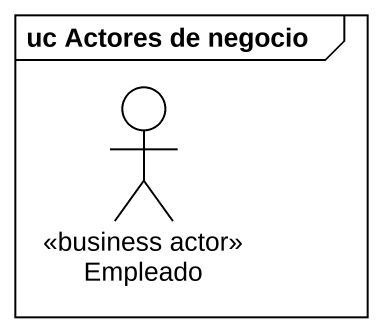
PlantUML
@startuml
mainframe uc Actores de negocio
actor Empleado <<business actor>>
@enduml
